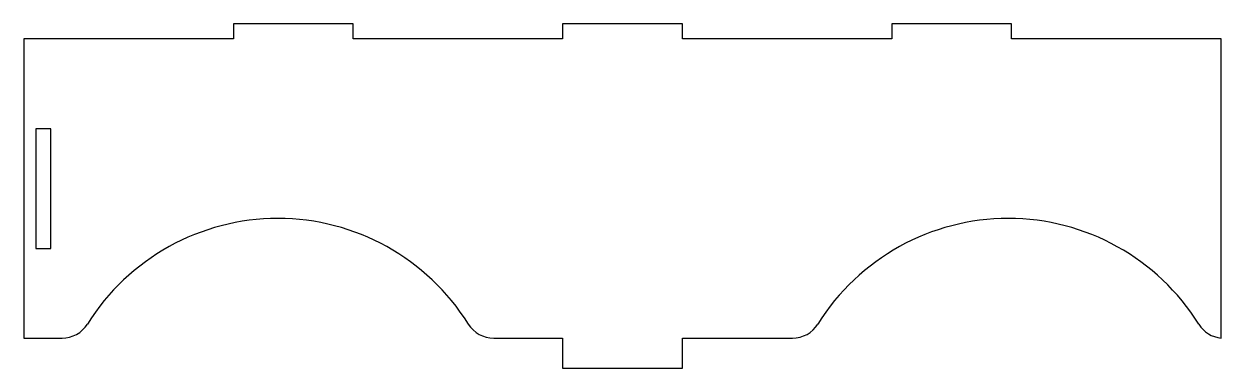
# Model space of a CAD drawing. Header units: millimetres. Extents: x -100 to 100, y -30 to 28.
import ezdxf

# ---------------------------------------------------------------- set-up
doc = ezdxf.new("R2010")
doc.units = ezdxf.units.MM

msp = doc.modelspace()

# ---------------------------------------------------------------- linework, layer by layer
at = {"color": 7, "linetype": 'Continuous', "lineweight": 25}
for p, q in [((-65, 27.5), (-65, 25)), ((-45, 27.5), (-65, 27.5)), ((-45, 25), (-45, 27.5)), ((-10, 27.5), (-10, 25)), ((10, 27.5), (-10, 27.5)), ((10, 25), (10, 27.5)), ((45, 27.5), (45, 25)), ((65, 27.5), (45, 27.5)), ((65, 25), (65, 27.5)), ((-100, 25), (-100, -25)), ((-65, 25), (-100, 25)), ((-10, 25), (-45, 25)), ((45, 25), (10, 25)), ((100, 25), (65, 25)), ((100, -25), (100, 25)), ((-95.5, 10), (-98, 10)), ((-98, 10), (-98, -10)), ((-95.5, -10), (-95.5, 10)), ((-98, -10), (-95.5, -10)), ((-100, -25), (-93.63, -25)), ((-21.52, -25), (-10, -25)), ((-10, -25), (-10, -30)), ((10, -25), (28.4, -25)), ((10, -30), (10, -25)), ((-10, -30), (10, -30))]:
    msp.add_line(p, q, dxfattribs=at)
for centre, radius, start, end in [((-57.57, -42.5), 37.5, 31.9657, 148.0343), ((64.45, -42.5), 37.5, 31.9215, 148.0343), ((-93.63, -20), 5, 270, 328.0343), ((-21.52, -20), 5, 211.9657, 270), ((28.4, -20), 5, 270, 328.0343), ((100.53, -20.03), 5, 211.9215, 263.9544)]:
    msp.add_arc(centre, radius, start, end, dxfattribs=at)

doc.saveas('drawing.dxf')
